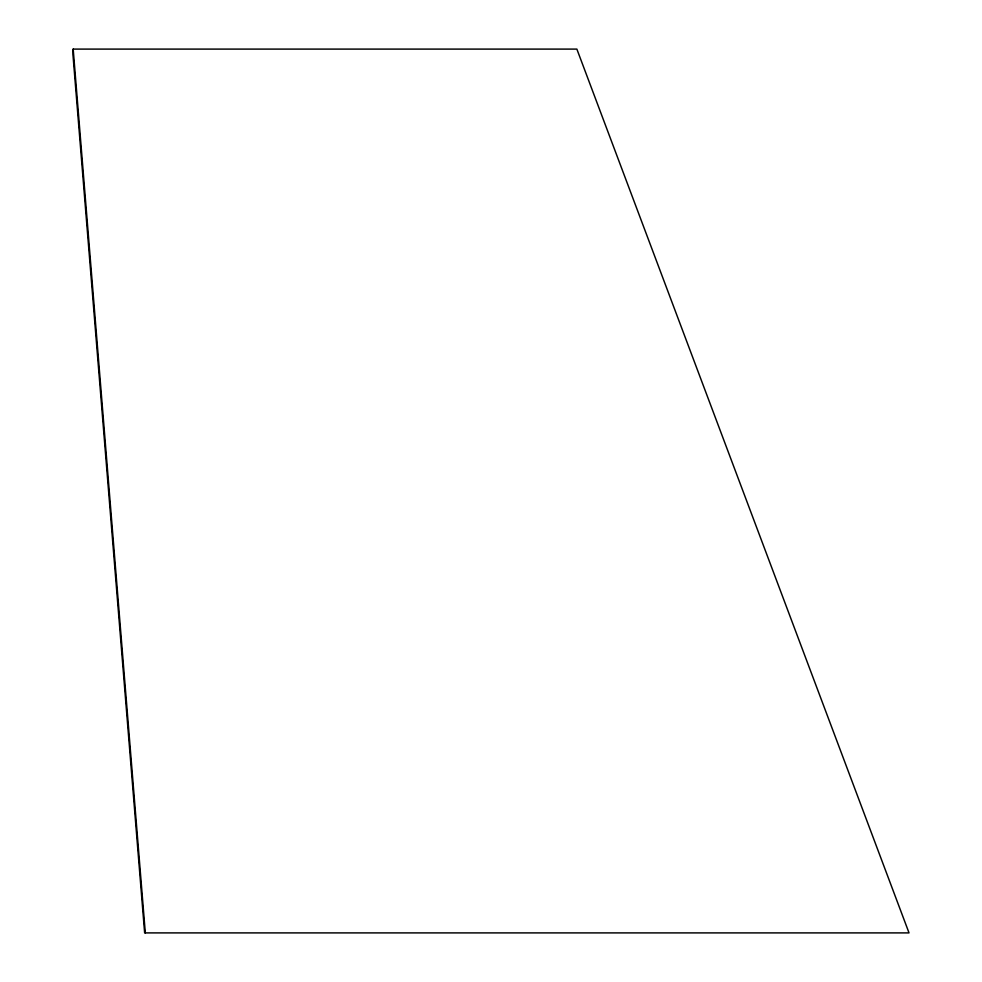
<?xml version="1.0" encoding="UTF-8"?>
<svg xmlns="http://www.w3.org/2000/svg" width="982" height="982" viewBox="0 0 982 982"><rect width="100%" height="100%" fill="white"/><g stroke="black" fill="none" stroke-linecap="round" stroke-linejoin="round"><path stroke-width="1.47" d="M73.184 49.1L72.975 54.943L144.636 932.9L909.025 932.9L576.864 49.1L73.184 49.1L145.311 932.9"/></g></svg>
